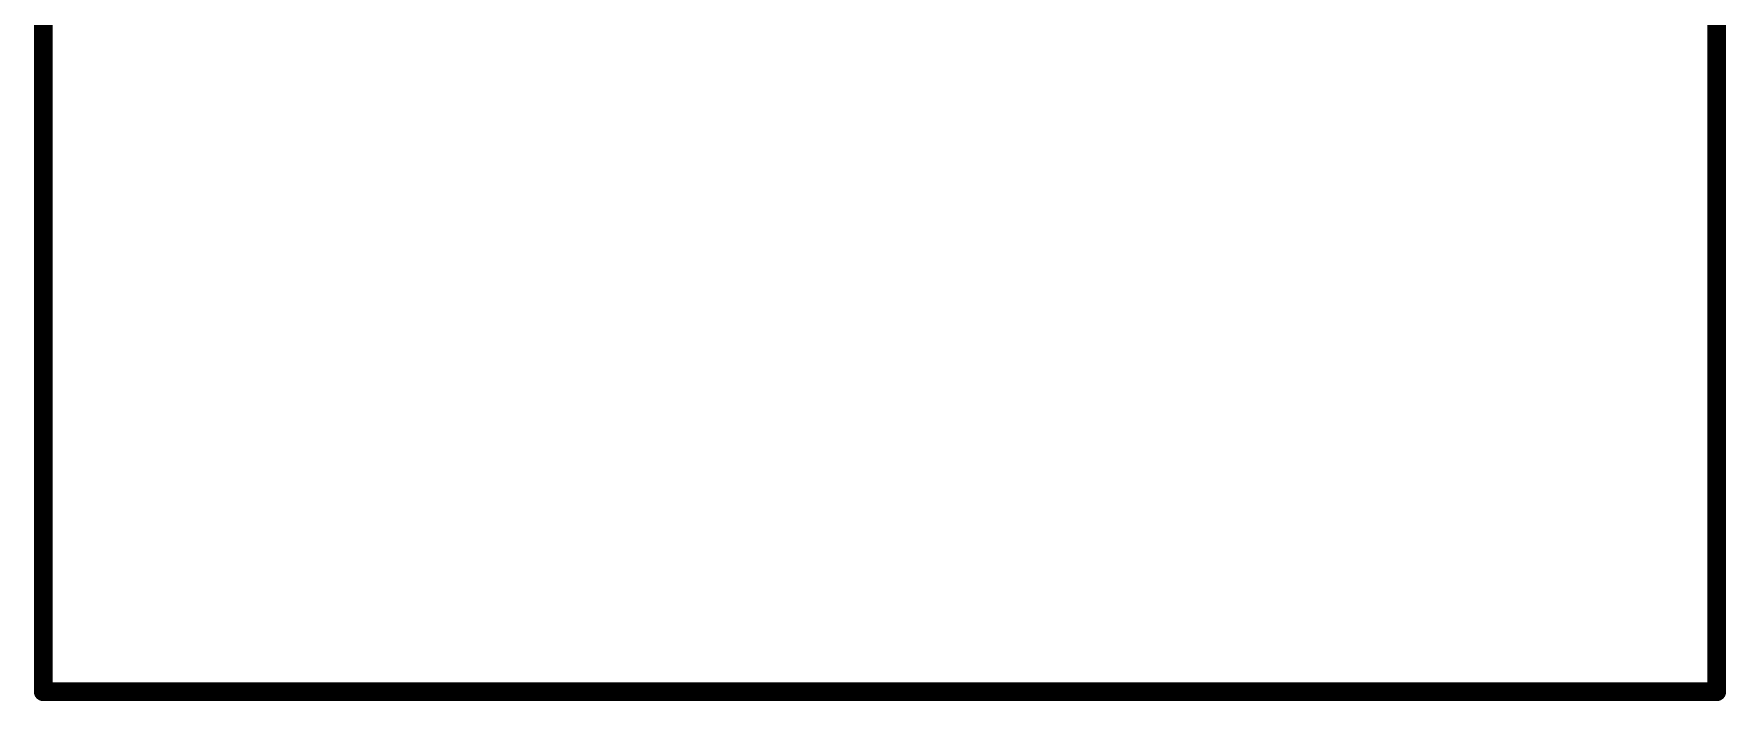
# Model space of a CAD drawing. Extents: x 100 to 134.1, y 89.8 to 141.6.
# Drawn here: x 122 to 130.99, y 96.13 to 99.67 of the extents above; entities that cross this region are included whole.
import ezdxf

# ---------------------------------------------------------------- set-up
doc = ezdxf.new("R2010")
doc.units = 0
doc.layers.get('0').update_dxf_attribs({"linetype": 'CONTINUOUS'})
doc.layers.add('SILK-TOP_PHO', color=9, linetype='CONTINUOUS')

# ---------------------------------------------------------------- blocks, each defined once
blk = doc.blocks.new('ROUND_1')
at = {"const_width": 0.050038}
blk.add_lwpolyline([(-0.025018, 0, 1), (0.025018, 0, 1)], format="xyb", close=True, dxfattribs=at)

msp = doc.modelspace()

# ---------------------------------------------------------------- linework, layer by layer
at = {"layer": 'SILK-TOP_PHO', "const_width": 0.100076}
for points in [[(122.054874, 96.179894), (122.054874, 109.514894)], [(130.944874, 104.199944), (130.944874, 96.179894)], [(130.944874, 96.179894), (122.054874, 96.179894)]]:
    msp.add_lwpolyline(points, dxfattribs=at)

# ---------------------------------------------------------------- block references
at = {"layer": 'SILK-TOP_PHO'}
for p in [(122.054874, 96.179894), (130.944874, 96.179894)]:
    msp.add_blockref('ROUND_1', p, dxfattribs=at)

doc.saveas('drawing.dxf')
